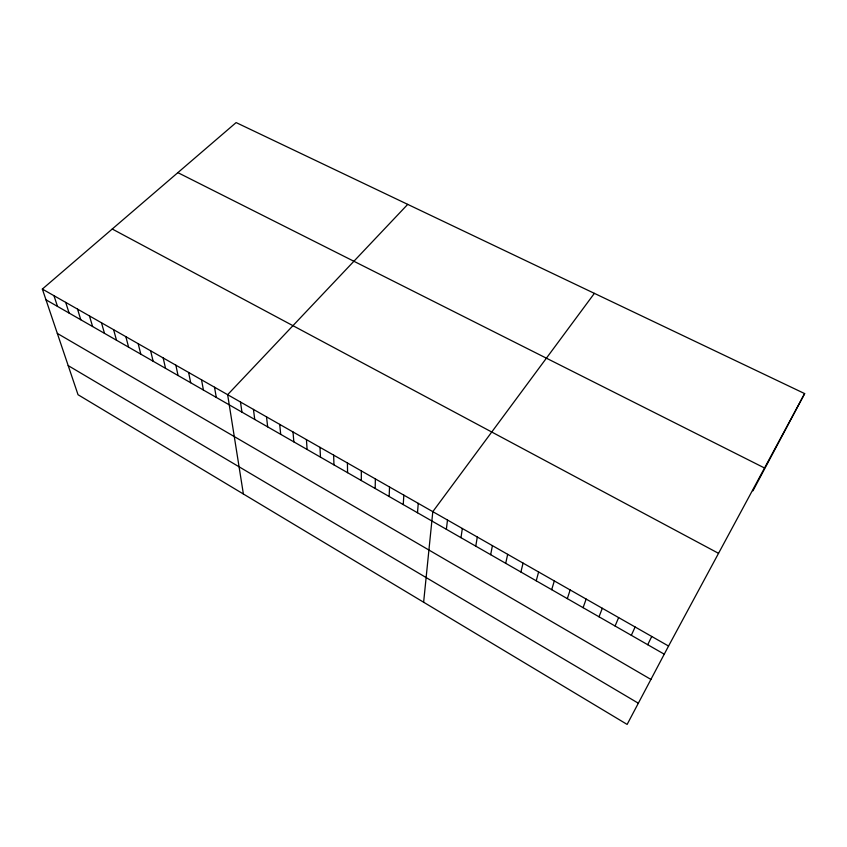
<?xml version="1.0" encoding="UTF-8"?>
<svg xmlns="http://www.w3.org/2000/svg" width="847" height="847" viewBox="0 0 847 847"><rect width="100%" height="100%" fill="white"/><g stroke="black" fill="none" stroke-linecap="round" stroke-linejoin="round"><path stroke-width="1.27" d="M361.309 480.545L361.33 470.911M375.168 488.486L375.369 478.904M389.154 496.501L389.535 486.983M403.257 504.59L403.828 495.135M417.497 512.753L418.249 503.351M423.627 602.228L432.806 511.652L594.382 293.358M446.358 529.301L447.502 520.026M460.99 537.686L462.335 528.486M475.76 546.146L477.306 537.019M490.667 554.69L492.425 545.637M505.712 563.319L507.671 554.33M520.894 572.021L523.075 563.107M536.225 580.798L538.618 571.969M551.693 589.671L554.319 580.926M567.321 598.628L570.169 589.957M583.085 607.67L586.166 599.073M599.009 616.796L602.323 608.284M615.081 626.007L618.638 617.59M631.322 635.314L635.123 626.981M647.711 644.705L651.756 636.468M804.65 393.59L668.558 646.049L627.129 724.418L78.03 394.723L42.35 289.071L236.122 122.582L804.65 393.59L752.93 490.847M407.714 204.381L227.642 394.691L243.385 494.002M177.859 172.64L764.534 467.999M112.249 229.018L718.542 553.335M42.35 289.071L668.558 646.049M45.971 299.806L664.26 654.191M57.331 333.422L650.919 679.432M68.205 365.618L638.342 703.222M53.975 295.698L57.48 306.402M65.706 302.379L69.094 313.051M77.532 309.123L80.793 319.764M89.454 315.92L92.588 326.519M101.481 322.781L104.488 333.347M113.614 329.695L116.494 340.219M125.843 336.661L128.596 347.164M138.188 343.702L140.803 354.152M150.628 350.796L153.116 361.214M163.185 357.953L165.525 368.329M175.848 365.173L178.05 375.507M188.627 372.458L190.681 382.749M201.522 379.805L203.428 390.054M214.524 387.217L216.281 397.423M240.484 402.018L241.946 412.129M253.444 409.408L254.756 419.466M266.519 416.862L267.673 426.877M279.701 424.379L280.696 434.342M293.009 431.959L293.845 441.88M306.434 439.614L307.101 449.471M319.975 447.332L320.473 457.136M333.633 455.114L333.962 464.876M347.418 462.981L347.577 472.679"/></g></svg>
